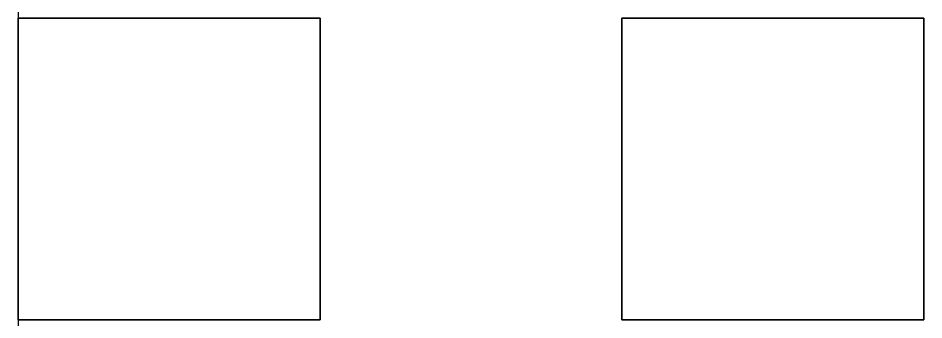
# Model space of a CAD drawing. Header units: millimetres. Extents: x -1.6 to 3, y -8.4 to 21.6.
# Drawn here: x 0 to 3, y 20.56 to 21.56 of the extents above; entities that cross this region are included whole.
import ezdxf

# ---------------------------------------------------------------- set-up
doc = ezdxf.new("R2010")
doc.units = ezdxf.units.MM
doc.layers.add('drawing', color=9, linetype='Continuous')

msp = doc.modelspace()

# ---------------------------------------------------------------- linework, layer by layer
for points in [[(1, 21.56, 1), (1, 21.56), (0, 21.56), (0, 21.56, 1)], [(1, 21.56), (1, 20.56), (0, 20.56), (0, 21.56)], [(0, 21.56), (0, 20.56), (0, 20.56, 1), (0, 21.56, 1)], [(0, 21.56, 1), (0, 20.56, 1), (1, 20.56, 1), (1, 21.56, 1)], [(1, 20.56, 1), (1, 20.56), (1, 21.56), (1, 21.56, 1)], [(3, 21.56), (3, 20.56), (2, 20.56), (2, 21.56)], [(2, 21.56), (2, 20.56), (3, 20.56), (3, 21.56)], [(0, 20.56, 1), (0, 20.56), (1, 20.56), (1, 20.56, 1)]]:
    msp.add_3dface(points)
at = {"layer": 'drawing'}
msp.add_xline((0, -2.17, 4), (0, -1), dxfattribs=at)

doc.saveas('drawing.dxf')
